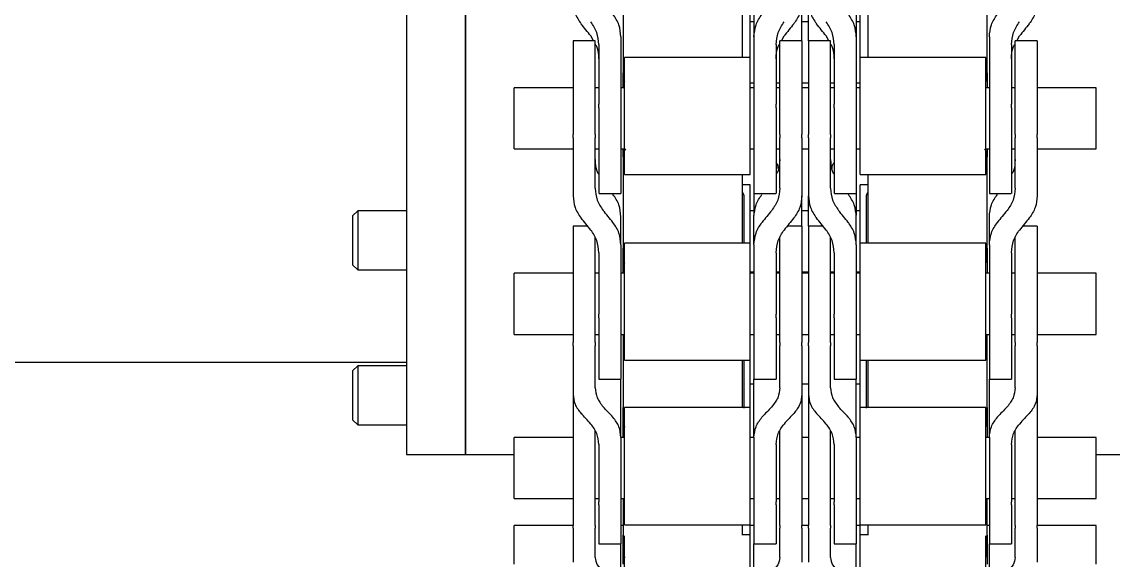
# Model space of a CAD drawing. Header units: millimetres. Extents: x 0 to 11880, y 0 to 8400.
# Drawn here: x 3687.5 to 3835.3, y 6529.2 to 6602.1 of the extents above; entities that cross this region are included whole.
import ezdxf

# ---------------------------------------------------------------- set-up
doc = ezdxf.new("R2010")
doc.units = ezdxf.units.MM
doc.header["$LTSCALE"] = 20

msp = doc.modelspace()

# ---------------------------------------------------------------- linework, layer by layer
at = {"color": 7, "linetype": 'Continuous', "lineweight": 25}
for p, q in [((3739.61, 6643.54), (3739.61, 6543.54)), ((3747.61, 6543.54), (3747.61, 6643.54)), ((3747.61, 6643.54), (3747.61, 6543.54)), ((3768.94, 6607.81), (3768.94, 6595.23)), ((3818.28, 6595.23), (3818.28, 6607.81)), ((3785.11, 6597.33), (3785.11, 6607.02)), ((3802.11, 6607.02), (3802.11, 6597.33)), ((3786.18, 6597.33), (3786.18, 6605.62)), ((3793.17, 6599.58), (3793.17, 6604.63)), ((3794.05, 6599.58), (3794.05, 6604.63)), ((3801.04, 6597.33), (3801.04, 6605.62)), ((3786.68, 6604.46), (3786.68, 6600.12)), ((3800.54, 6604.46), (3800.54, 6600.12)), ((3786.68, 6602.14), (3786.18, 6602.14)), ((3794.05, 6602.14), (3793.17, 6602.14)), ((3801.04, 6602.14), (3800.54, 6602.14)), ((3764.94, 6599.58), (3764.58, 6600.24)), ((3790.4, 6599.58), (3790.76, 6600.24)), ((3796.82, 6599.58), (3796.46, 6600.24)), ((3822.28, 6599.58), (3822.64, 6600.24)), ((3765.17, 6599.58), (3762.17, 6599.58)), ((3762.17, 6599.58), (3762.17, 6586.9)), ((3765.17, 6586.9), (3765.17, 6599.58)), ((3765.66, 6599.07), (3765.66, 6592.08)), ((3768.66, 6600.11), (3768.66, 6592.08)), ((3786.68, 6600.11), (3786.68, 6592.08)), ((3789.68, 6599.07), (3789.68, 6592.08)), ((3793.17, 6599.58), (3790.17, 6599.58)), ((3790.17, 6586.9), (3790.17, 6599.58)), ((3793.17, 6599.58), (3793.17, 6586.9)), ((3797.05, 6599.58), (3794.05, 6599.58)), ((3794.05, 6599.58), (3794.05, 6586.9)), ((3797.05, 6586.9), (3797.05, 6599.58)), ((3797.54, 6599.07), (3797.54, 6592.08)), ((3800.54, 6600.11), (3800.54, 6592.08)), ((3818.56, 6600.11), (3818.56, 6592.08)), ((3821.56, 6599.07), (3821.56, 6592.08)), ((3825.05, 6599.58), (3822.05, 6599.58)), ((3822.05, 6586.9), (3822.05, 6599.58)), ((3825.05, 6599.58), (3825.05, 6586.9)), ((3786.18, 6597.33), (3769.16, 6597.33)), ((3769.16, 6581.45), (3769.16, 6597.33)), ((3786.18, 6581.45), (3786.18, 6597.33)), ((3818.06, 6597.33), (3801.04, 6597.33)), ((3801.04, 6581.45), (3801.04, 6597.33)), ((3818.06, 6581.45), (3818.06, 6597.33)), ((3768.94, 6595.23), (3769.02, 6594.33)), ((3768.94, 6593.22), (3768.94, 6595.23)), ((3769.02, 6594.33), (3769.16, 6594.02)), ((3818.06, 6594), (3818.2, 6594.33)), ((3818.2, 6594.33), (3818.28, 6595.23)), ((3818.28, 6595.23), (3818.28, 6593.22)), ((3762.17, 6593.22), (3754.21, 6593.22)), ((3754.21, 6584.94), (3754.21, 6593.22)), ((3765.66, 6593.22), (3765.17, 6593.22)), ((3769.16, 6593.22), (3768.66, 6593.22)), ((3786.18, 6593.86), (3786.68, 6593.86)), ((3786.68, 6593.22), (3786.18, 6593.22)), ((3789.68, 6593.86), (3790.17, 6593.86)), ((3790.17, 6593.22), (3789.68, 6593.22)), ((3793.17, 6593.86), (3794.05, 6593.86)), ((3794.05, 6593.22), (3793.17, 6593.22)), ((3797.05, 6593.86), (3797.54, 6593.86)), ((3797.54, 6593.22), (3797.05, 6593.22)), ((3800.54, 6593.86), (3801.04, 6593.86)), ((3801.04, 6593.22), (3800.54, 6593.22)), ((3818.56, 6593.22), (3818.06, 6593.22)), ((3822.05, 6593.22), (3821.56, 6593.22)), ((3833.01, 6593.22), (3825.05, 6593.22)), ((3833.01, 6584.94), (3833.01, 6593.22)), ((3765.66, 6592.08), (3765.66, 6590.99)), ((3768.66, 6592.08), (3768.66, 6590.99)), ((3786.68, 6592.08), (3786.68, 6590.99)), ((3789.68, 6592.08), (3789.68, 6590.99)), ((3797.54, 6592.08), (3797.54, 6590.99)), ((3800.54, 6592.08), (3800.54, 6590.99)), ((3818.56, 6592.08), (3818.56, 6590.99)), ((3821.56, 6592.08), (3821.56, 6590.99)), ((3765.66, 6590.49), (3765.66, 6590.99)), ((3765.66, 6590.49), (3765.66, 6578.89)), ((3768.66, 6590.99), (3768.66, 6590.49)), ((3768.66, 6590.49), (3768.66, 6578.89)), ((3786.68, 6590.99), (3786.68, 6590.49)), ((3786.68, 6590.49), (3786.68, 6578.89)), ((3789.68, 6590.49), (3789.68, 6590.99)), ((3789.68, 6590.49), (3789.68, 6578.89)), ((3797.54, 6590.49), (3797.54, 6590.99)), ((3797.54, 6590.49), (3797.54, 6578.89)), ((3800.54, 6590.99), (3800.54, 6590.49)), ((3800.54, 6590.49), (3800.54, 6578.89)), ((3818.56, 6590.99), (3818.56, 6590.49)), ((3818.56, 6590.49), (3818.56, 6578.89)), ((3821.56, 6590.49), (3821.56, 6590.99)), ((3821.56, 6590.49), (3821.56, 6578.89)), ((3762.17, 6586.41), (3762.17, 6586.9)), ((3765.17, 6586.9), (3765.17, 6586.41)), ((3790.17, 6586.9), (3790.17, 6586.41)), ((3793.17, 6586.41), (3793.17, 6586.9)), ((3794.05, 6586.41), (3794.05, 6586.9)), ((3797.05, 6586.9), (3797.05, 6586.41)), ((3822.05, 6586.9), (3822.05, 6586.41)), ((3825.05, 6586.41), (3825.05, 6586.9)), ((3762.17, 6586.41), (3762.17, 6585.35)), ((3765.17, 6585.35), (3765.17, 6586.41)), ((3790.17, 6585.35), (3790.17, 6586.41)), ((3793.17, 6586.41), (3793.17, 6585.35)), ((3794.05, 6586.41), (3794.05, 6585.35)), ((3797.05, 6585.35), (3797.05, 6586.41)), ((3822.05, 6585.35), (3822.05, 6586.41)), ((3825.05, 6586.41), (3825.05, 6585.35)), ((3754.21, 6584.94), (3762.17, 6584.94)), ((3762.17, 6585.35), (3762.17, 6578.58)), ((3765.17, 6579.59), (3765.17, 6585.35)), ((3765.17, 6584.94), (3765.66, 6584.94)), ((3768.66, 6584.94), (3769.16, 6584.94)), ((3768.94, 6583.85), (3768.94, 6584.94)), ((3769.02, 6584.53), (3768.94, 6583.85)), ((3769.27, 6584.94), (3769.02, 6584.53)), ((3786.18, 6584.94), (3786.68, 6584.94)), ((3789.68, 6584.94), (3790.17, 6584.94)), ((3790.17, 6579.59), (3790.17, 6585.35)), ((3793.17, 6585.35), (3793.17, 6578.58)), ((3793.17, 6584.94), (3794.05, 6584.94)), ((3794.05, 6585.35), (3794.05, 6578.58)), ((3797.05, 6579.59), (3797.05, 6585.35)), ((3797.05, 6584.94), (3797.54, 6584.94)), ((3800.54, 6584.94), (3801.04, 6584.94)), ((3818.2, 6584.53), (3817.93, 6584.94)), ((3818.06, 6584.94), (3818.56, 6584.94)), ((3818.28, 6583.85), (3818.2, 6584.53)), ((3818.28, 6584.94), (3818.28, 6583.85)), ((3821.56, 6584.94), (3822.05, 6584.94)), ((3822.05, 6579.59), (3822.05, 6585.35)), ((3825.05, 6585.35), (3825.05, 6578.58)), ((3825.05, 6584.94), (3833.01, 6584.94)), ((3768.94, 6583.85), (3768.94, 6571.48)), ((3818.28, 6571.48), (3818.28, 6583.85)), ((3769.16, 6581.45), (3786.18, 6581.45)), ((3785.11, 6572.17), (3785.11, 6581.45)), ((3801.04, 6581.45), (3818.06, 6581.45)), ((3802.11, 6581.45), (3802.11, 6572.17)), ((3786.18, 6580.06), (3785.11, 6580.06)), ((3786.18, 6572.17), (3786.18, 6580.06)), ((3802.11, 6580.06), (3801.04, 6580.06)), ((3801.04, 6572.17), (3801.04, 6580.06)), ((3765.7, 6578.89), (3768.66, 6578.89)), ((3785.31, 6578.64), (3785.31, 6572.17)), ((3786.68, 6578.89), (3789.63, 6578.89)), ((3786.68, 6578.89), (3786.68, 6576.39)), ((3793.17, 6575.11), (3793.17, 6578.55)), ((3794.05, 6575.11), (3794.05, 6578.58)), ((3797.58, 6578.89), (3800.54, 6578.89)), ((3800.54, 6578.89), (3800.54, 6576.39)), ((3801.91, 6572.17), (3801.91, 6578.64)), ((3818.56, 6578.89), (3821.51, 6578.89)), ((3733, 6576.54), (3732.31, 6575.85)), ((3739.61, 6576.54), (3733, 6576.54)), ((3733, 6576.54), (3733, 6568.54)), ((3786.68, 6576.56), (3786.18, 6576.56)), ((3794.05, 6576.56), (3793.17, 6576.56)), ((3801.04, 6576.56), (3800.54, 6576.56)), ((3732.31, 6575.85), (3732.31, 6569.23)), ((3768.66, 6571.91), (3768.66, 6575.74)), ((3786.68, 6576.39), (3786.68, 6575.93)), ((3786.68, 6575.74), (3786.68, 6575.93)), ((3786.68, 6571.91), (3786.68, 6575.74)), ((3793.17, 6574.44), (3793.17, 6575.11)), ((3794.05, 6574.44), (3794.05, 6575.11)), ((3800.54, 6576.39), (3800.54, 6575.93)), ((3800.54, 6575.74), (3800.54, 6575.93)), ((3800.54, 6571.91), (3800.54, 6575.74)), ((3818.56, 6571.91), (3818.56, 6575.74)), ((3764.17, 6574.44), (3762.17, 6574.44)), ((3762.17, 6574.44), (3762.17, 6558.69)), ((3793.17, 6574.44), (3791.17, 6574.44)), ((3793.17, 6574.44), (3793.17, 6558.69)), ((3796.05, 6574.44), (3794.05, 6574.44)), ((3794.05, 6574.44), (3794.05, 6558.69)), ((3825.05, 6574.44), (3823.05, 6574.44)), ((3825.05, 6574.44), (3825.05, 6558.69)), ((3765.17, 6558.69), (3765.17, 6573.01)), ((3786.18, 6572.17), (3769.16, 6572.17)), ((3769.16, 6556.29), (3769.16, 6572.17)), ((3786.18, 6556.29), (3786.18, 6572.17)), ((3790.17, 6558.69), (3790.17, 6573.01)), ((3797.05, 6558.69), (3797.05, 6573.01)), ((3818.06, 6572.17), (3801.04, 6572.17)), ((3801.04, 6556.29), (3801.04, 6572.17)), ((3818.06, 6556.29), (3818.06, 6572.17)), ((3822.05, 6558.69), (3822.05, 6573.01)), ((3765.66, 6570.87), (3765.66, 6563.65)), ((3768.66, 6571.91), (3768.66, 6563.65)), ((3768.94, 6571.48), (3769.02, 6570.01)), ((3768.94, 6568.08), (3768.94, 6571.48)), ((3786.68, 6571.91), (3786.68, 6563.65)), ((3789.68, 6570.87), (3789.68, 6563.65)), ((3797.54, 6570.87), (3797.54, 6563.65)), ((3800.54, 6571.91), (3800.54, 6563.65)), ((3818.2, 6570.01), (3818.28, 6571.48)), ((3818.28, 6571.48), (3818.28, 6568.08)), ((3818.56, 6571.91), (3818.56, 6563.65)), ((3821.56, 6570.87), (3821.56, 6563.65)), ((3732.31, 6569.23), (3733, 6568.54)), ((3769.02, 6570.01), (3769.16, 6569.45)), ((3818.06, 6569.38), (3818.2, 6570.01)), ((3733, 6568.54), (3739.61, 6568.54)), ((3762.17, 6568.08), (3754.21, 6568.08)), ((3754.21, 6559.8), (3754.21, 6568.08)), ((3765.66, 6568.08), (3765.17, 6568.08)), ((3769.16, 6568.08), (3768.66, 6568.08)), ((3786.18, 6568.28), (3786.68, 6568.28)), ((3786.68, 6568.08), (3786.18, 6568.08)), ((3789.68, 6568.28), (3790.17, 6568.28)), ((3790.17, 6568.08), (3789.68, 6568.08)), ((3793.17, 6568.28), (3794.05, 6568.28)), ((3794.05, 6568.08), (3793.17, 6568.08)), ((3797.05, 6568.28), (3797.54, 6568.28)), ((3797.54, 6568.08), (3797.05, 6568.08)), ((3800.54, 6568.28), (3801.04, 6568.28)), ((3801.04, 6568.08), (3800.54, 6568.08)), ((3818.56, 6568.08), (3818.06, 6568.08)), ((3822.05, 6568.08), (3821.56, 6568.08)), ((3833.01, 6568.08), (3825.05, 6568.08)), ((3833.01, 6559.8), (3833.01, 6568.08)), ((3765.66, 6563.65), (3765.66, 6562.54)), ((3768.66, 6563.65), (3768.66, 6562.54)), ((3786.68, 6563.65), (3786.68, 6562.54)), ((3789.68, 6563.65), (3789.68, 6562.54)), ((3797.54, 6563.65), (3797.54, 6562.54)), ((3800.54, 6563.65), (3800.54, 6562.54)), ((3818.56, 6563.65), (3818.56, 6562.54)), ((3821.56, 6563.65), (3821.56, 6562.54)), ((3765.66, 6562.05), (3765.66, 6562.54)), ((3765.66, 6562.05), (3765.66, 6553.73)), ((3768.66, 6562.54), (3768.66, 6562.05)), ((3768.66, 6562.05), (3768.66, 6553.73)), ((3786.68, 6562.54), (3786.68, 6562.05)), ((3786.68, 6562.05), (3786.68, 6553.73)), ((3789.68, 6562.05), (3789.68, 6562.54)), ((3789.68, 6562.05), (3789.68, 6553.73)), ((3797.54, 6562.05), (3797.54, 6562.54)), ((3797.54, 6562.05), (3797.54, 6553.73)), ((3800.54, 6562.54), (3800.54, 6562.05)), ((3800.54, 6562.05), (3800.54, 6553.73)), ((3818.56, 6562.54), (3818.56, 6562.05)), ((3818.56, 6562.05), (3818.56, 6553.73)), ((3821.56, 6562.05), (3821.56, 6562.54)), ((3821.56, 6562.05), (3821.56, 6553.73)), ((3754.21, 6559.8), (3762.17, 6559.8)), ((3765.17, 6559.8), (3765.66, 6559.8)), ((3768.66, 6559.8), (3769.16, 6559.8)), ((3768.94, 6559.8), (3768.94, 6549.89)), ((3786.18, 6559.8), (3786.68, 6559.8)), ((3789.68, 6559.8), (3790.17, 6559.8)), ((3793.17, 6559.8), (3794.05, 6559.8)), ((3797.05, 6559.8), (3797.54, 6559.8)), ((3800.54, 6559.8), (3801.04, 6559.8)), ((3818.06, 6559.8), (3818.56, 6559.8)), ((3818.28, 6549.89), (3818.28, 6559.8)), ((3821.56, 6559.8), (3822.05, 6559.8)), ((3825.05, 6559.8), (3833.01, 6559.8)), ((3762.17, 6558.26), (3762.17, 6558.69)), ((3762.17, 6558.26), (3762.17, 6557.36)), ((3762.17, 6557.36), (3762.17, 6551.71)), ((3765.17, 6558.69), (3765.17, 6558.26)), ((3765.17, 6557.36), (3765.17, 6558.26)), ((3765.17, 6552.57), (3765.17, 6557.36)), ((3790.17, 6558.69), (3790.17, 6558.26)), ((3790.17, 6557.36), (3790.17, 6558.26)), ((3790.17, 6552.57), (3790.17, 6557.36)), ((3793.17, 6558.26), (3793.17, 6558.69)), ((3793.17, 6558.26), (3793.17, 6557.36)), ((3793.17, 6557.36), (3793.17, 6551.71)), ((3794.05, 6558.26), (3794.05, 6558.69)), ((3794.05, 6558.26), (3794.05, 6557.36)), ((3794.05, 6557.36), (3794.05, 6551.71)), ((3797.05, 6558.69), (3797.05, 6558.26)), ((3797.05, 6557.36), (3797.05, 6558.26)), ((3797.05, 6552.57), (3797.05, 6557.36)), ((3822.05, 6558.69), (3822.05, 6558.26)), ((3822.05, 6557.36), (3822.05, 6558.26)), ((3822.05, 6552.57), (3822.05, 6557.36)), ((3825.05, 6558.26), (3825.05, 6558.69)), ((3825.05, 6558.26), (3825.05, 6557.36)), ((3825.05, 6557.36), (3825.05, 6551.71)), ((3659.61, 6556.04), (3739.61, 6556.04)), ((3769.16, 6556.29), (3786.18, 6556.29)), ((3785.11, 6549.89), (3785.11, 6556.29)), ((3785.31, 6556.29), (3785.31, 6549.78)), ((3786.18, 6549.88), (3786.18, 6556.29)), ((3801.04, 6556.29), (3818.06, 6556.29)), ((3801.04, 6549.88), (3801.04, 6556.29)), ((3801.91, 6549.78), (3801.91, 6556.29)), ((3802.11, 6556.29), (3802.11, 6549.89)), ((3733, 6555.54), (3732.31, 6554.85)), ((3732.31, 6554.85), (3732.31, 6548.23)), ((3739.61, 6555.54), (3733, 6555.54)), ((3733, 6555.54), (3733, 6547.54)), ((3765.66, 6553.73), (3768.66, 6553.73)), ((3768.66, 6545.83), (3768.66, 6553.73)), ((3786.68, 6553.05), (3786.18, 6553.05)), ((3786.68, 6553.73), (3789.68, 6553.73)), ((3786.68, 6545.83), (3786.68, 6553.73)), ((3794.05, 6553.05), (3793.17, 6553.05)), ((3797.54, 6553.73), (3800.54, 6553.73)), ((3800.54, 6545.83), (3800.54, 6553.73)), ((3801.04, 6553.05), (3800.54, 6553.05)), ((3818.56, 6553.73), (3821.56, 6553.73)), ((3818.56, 6545.83), (3818.56, 6553.73)), ((3762.17, 6551.71), (3762.17, 6533.9)), ((3793.17, 6551.71), (3793.17, 6533.9)), ((3794.05, 6551.71), (3794.05, 6533.9)), ((3825.05, 6551.71), (3825.05, 6533.9)), ((3768.94, 6549.89), (3769.02, 6548)), ((3768.94, 6545.84), (3768.94, 6549.89)), ((3786.18, 6549.88), (3769.16, 6549.88)), ((3769.16, 6534), (3769.16, 6549.88)), ((3786.18, 6534), (3786.18, 6549.88)), ((3818.06, 6549.88), (3801.04, 6549.88)), ((3801.04, 6534), (3801.04, 6549.88)), ((3818.06, 6534), (3818.06, 6549.88)), ((3818.2, 6548), (3818.28, 6549.89)), ((3818.28, 6549.89), (3818.28, 6545.84)), ((3732.31, 6548.23), (3733, 6547.54)), ((3733, 6547.54), (3739.61, 6547.54)), ((3769.02, 6548), (3769.16, 6547.22)), ((3818.06, 6547.13), (3818.2, 6548)), ((3762.17, 6545.84), (3754.21, 6545.84)), ((3754.21, 6537.56), (3754.21, 6545.84)), ((3765.17, 6533.9), (3765.17, 6546.84)), ((3769.12, 6545.84), (3768.66, 6545.84)), ((3768.66, 6545.83), (3768.66, 6538.15)), ((3786.68, 6545.84), (3786.18, 6545.84)), ((3786.68, 6545.83), (3786.68, 6538.15)), ((3790.17, 6533.9), (3790.17, 6546.77)), ((3794.05, 6545.84), (3793.17, 6545.84)), ((3797.05, 6533.9), (3797.05, 6546.84)), ((3801.04, 6545.84), (3800.54, 6545.84)), ((3800.54, 6545.83), (3800.54, 6538.15)), ((3818.56, 6545.84), (3818.1, 6545.84)), ((3818.56, 6545.83), (3818.56, 6538.15)), ((3822.05, 6533.9), (3822.05, 6546.84)), ((3833.01, 6545.84), (3825.05, 6545.84)), ((3833.01, 6537.56), (3833.01, 6545.84)), ((3765.66, 6544.89), (3765.66, 6538.15)), ((3789.68, 6544.89), (3789.68, 6538.15)), ((3797.54, 6544.89), (3797.54, 6538.15)), ((3821.56, 6544.89), (3821.56, 6538.15)), ((3739.61, 6543.54), (3747.61, 6543.54)), ((3747.61, 6543.54), (3754.21, 6543.54)), ((3833.01, 6543.54), (3839.61, 6543.54)), ((3765.66, 6538.15), (3765.66, 6537.13)), ((3768.66, 6538.15), (3768.66, 6537.13)), ((3786.68, 6538.15), (3786.68, 6537.13)), ((3789.68, 6538.15), (3789.68, 6537.13)), ((3797.54, 6538.15), (3797.54, 6537.13)), ((3800.54, 6538.15), (3800.54, 6537.13)), ((3818.56, 6538.15), (3818.56, 6537.13)), ((3821.56, 6538.15), (3821.56, 6537.13)), ((3754.21, 6537.56), (3762.17, 6537.56)), ((3765.17, 6537.56), (3765.66, 6537.56)), ((3765.66, 6536.69), (3765.66, 6537.13)), ((3765.66, 6536.69), (3765.66, 6531.44)), ((3768.66, 6537.56), (3769.16, 6537.56)), ((3768.66, 6537.13), (3768.66, 6536.69)), ((3768.66, 6536.69), (3768.66, 6531.44)), ((3768.94, 6537.56), (3768.94, 6532.58)), ((3786.18, 6537.56), (3786.68, 6537.56)), ((3786.68, 6537.13), (3786.68, 6536.69)), ((3786.68, 6536.69), (3786.68, 6531.44)), ((3789.68, 6537.56), (3790.17, 6537.56)), ((3789.68, 6536.69), (3789.68, 6537.13)), ((3789.68, 6536.69), (3789.68, 6531.44)), ((3793.17, 6537.56), (3794.05, 6537.56)), ((3797.05, 6537.56), (3797.54, 6537.56)), ((3797.54, 6536.69), (3797.54, 6537.13)), ((3797.54, 6536.69), (3797.54, 6531.44)), ((3800.54, 6537.56), (3801.04, 6537.56)), ((3800.54, 6537.13), (3800.54, 6536.69)), ((3800.54, 6536.69), (3800.54, 6531.44)), ((3818.06, 6537.56), (3818.56, 6537.56)), ((3818.28, 6532.58), (3818.28, 6537.56)), ((3818.56, 6537.13), (3818.56, 6536.69)), ((3818.56, 6536.69), (3818.56, 6531.44)), ((3821.56, 6537.56), (3822.05, 6537.56)), ((3821.56, 6536.69), (3821.56, 6537.13)), ((3821.56, 6536.69), (3821.56, 6531.44)), ((3825.05, 6537.56), (3833.01, 6537.56)), ((3762.17, 6533.91), (3754.21, 6533.91)), ((3754.21, 6528.67), (3754.21, 6533.91)), ((3762.17, 6533.56), (3762.17, 6533.9)), ((3765.17, 6533.9), (3765.17, 6533.56)), ((3768.94, 6533.91), (3768.66, 6533.91)), ((3769.16, 6534), (3786.18, 6534)), ((3785.11, 6532.58), (3785.11, 6534)), ((3786.18, 6532.64), (3786.18, 6534)), ((3786.68, 6533.91), (3786.18, 6533.91)), ((3790.17, 6533.9), (3790.17, 6533.56)), ((3794.05, 6533.91), (3793.17, 6533.91)), ((3793.17, 6533.56), (3793.17, 6533.9)), ((3794.05, 6533.56), (3794.05, 6533.9)), ((3797.05, 6533.9), (3797.05, 6533.56)), ((3801.04, 6533.91), (3800.54, 6533.91)), ((3801.04, 6534), (3818.06, 6534)), ((3801.04, 6532.64), (3801.04, 6534)), ((3802.11, 6534), (3802.11, 6532.58)), ((3818.56, 6533.91), (3818.28, 6533.91)), ((3822.05, 6533.9), (3822.05, 6533.56)), ((3833.01, 6533.91), (3825.05, 6533.91)), ((3825.05, 6533.56), (3825.05, 6533.9)), ((3833.01, 6528.67), (3833.01, 6533.91)), ((3762.17, 6533.56), (3762.17, 6532.91)), ((3762.17, 6532.91), (3762.17, 6528.94)), ((3765.17, 6532.91), (3765.17, 6533.56)), ((3765.17, 6529.57), (3765.17, 6532.91)), ((3768.94, 6532.58), (3769.02, 6530.44)), ((3768.94, 6528.67), (3768.94, 6532.58)), ((3769.16, 6516.76), (3769.16, 6532.5)), ((3786.18, 6532.64), (3785.11, 6532.64)), ((3786.18, 6516.76), (3786.18, 6532.64)), ((3790.17, 6532.91), (3790.17, 6533.56)), ((3790.17, 6529.57), (3790.17, 6532.91)), ((3793.17, 6533.56), (3793.17, 6532.91)), ((3793.17, 6532.91), (3793.17, 6528.94)), ((3794.05, 6533.56), (3794.05, 6532.91)), ((3794.05, 6532.91), (3794.05, 6528.94)), ((3797.05, 6532.91), (3797.05, 6533.56)), ((3797.05, 6529.57), (3797.05, 6532.91)), ((3802.11, 6532.64), (3801.04, 6532.64)), ((3801.04, 6516.76), (3801.04, 6532.64)), ((3818.06, 6516.76), (3818.06, 6532.5)), ((3818.2, 6530.44), (3818.28, 6532.58)), ((3818.28, 6532.58), (3818.28, 6528.67)), ((3822.05, 6532.91), (3822.05, 6533.56)), ((3822.05, 6529.57), (3822.05, 6532.91)), ((3825.05, 6533.56), (3825.05, 6532.91)), ((3825.05, 6532.91), (3825.05, 6528.94)), ((3765.66, 6531.44), (3768.66, 6531.44)), ((3768.66, 6524.42), (3768.66, 6531.44)), ((3786.68, 6531.44), (3789.68, 6531.44)), ((3786.68, 6524.42), (3786.68, 6531.44)), ((3797.54, 6531.44), (3800.54, 6531.44)), ((3800.54, 6524.42), (3800.54, 6531.44)), ((3818.56, 6531.44), (3821.56, 6531.44)), ((3818.56, 6524.42), (3818.56, 6531.44)), ((3769.02, 6530.44), (3769.16, 6529.54)), ((3818.06, 6529.42), (3818.2, 6530.44))]:
    msp.add_line(p, q, dxfattribs=at)
for centre, start, end in [((3784.91, 6578.64), 0, 60), ((3802.31, 6578.64), 120, 180)]:
    msp.add_arc(centre, 0.4, start, end, dxfattribs=at)
for centre, major_axis, ratio, start_param, end_param in [((3763.91, 6595.84), (-39.58, 49.96), 0.051025, 4.760008, 4.793411), ((3791.42, 6595.84), (39.58, 49.96), 0.051025, 1.489774, 1.523177), ((3795.79, 6595.84), (-39.58, 49.96), 0.051025, 4.760008, 4.793411), ((3823.3, 6595.84), (39.58, 49.96), 0.051025, 1.489774, 1.523177), ((3767.74, 6564.36), (-39.33, 49.84), 0.102286, 4.845489, 4.8789), ((3787.59, 6564.36), (39.33, 49.84), 0.102286, 1.404286, 1.437696), ((3799.62, 6564.36), (-39.33, 49.84), 0.102286, 4.845489, 4.8789), ((3819.47, 6564.36), (39.33, 49.84), 0.102286, 1.404286, 1.437696), ((3763.91, 6564.36), (-39.33, 49.84), 0.102286, 4.824582, 4.857985), ((3791.42, 6564.36), (39.33, 49.84), 0.102286, 1.4252, 1.458603), ((3795.79, 6564.36), (-39.33, 49.84), 0.102286, 4.824582, 4.857985), ((3823.3, 6564.36), (39.33, 49.84), 0.102286, 1.4252, 1.458603), ((3767.74, 6523.38), (-37.56, 49.04), 0.259877, 5.043735, 5.077145), ((3787.59, 6523.38), (37.56, 49.04), 0.259877, 1.20604, 1.239451), ((3799.62, 6523.38), (-37.56, 49.04), 0.259877, 5.043735, 5.077145), ((3819.47, 6523.38), (37.56, 49.04), 0.259877, 1.20604, 1.239451), ((3763.91, 6523.38), (-37.56, 49.04), 0.259877, 5.022827, 5.05623), ((3791.42, 6523.38), (37.56, 49.04), 0.259877, 1.226955, 1.260358), ((3795.79, 6523.38), (-37.56, 49.04), 0.259877, 5.022827, 5.05623), ((3823.3, 6523.38), (37.56, 49.04), 0.259877, 1.226955, 1.260358)]:
    msp.add_ellipse(centre, major_axis=major_axis, ratio=ratio, start_param=start_param, end_param=end_param, dxfattribs=at)
for points, knots in [([(3762.17, 6604.97), (3762.22, 6604.42), (3762.32, 6603.31), (3762.94, 6602.37), (3763.25, 6601.9)], [0, 0, 0, 0, 0.5013245, 1, 1, 1, 1]), ([(3793.17, 6604.97), (3793.12, 6604.42), (3793.02, 6603.31), (3792.4, 6602.37), (3792.09, 6601.9)], [0, 0, 0, 0, 0.501325, 1, 1, 1, 1]), ([(3794.05, 6604.97), (3794.1, 6604.42), (3794.2, 6603.31), (3794.82, 6602.37), (3795.13, 6601.9)], [0, 0, 0, 0, 0.501325, 1, 1, 1, 1]), ([(3825.05, 6604.97), (3825, 6604.42), (3824.9, 6603.31), (3824.28, 6602.37), (3823.97, 6601.9)], [0, 0, 0, 0, 0.501325, 1, 1, 1, 1]), ([(3768.66, 6600.11), (3768.61, 6600.67), (3768.51, 6601.78), (3767.89, 6602.72), (3767.58, 6603.19)], [0, 0, 0, 0, 0.501092, 1, 1, 1, 1]), ([(3786.68, 6600.11), (3786.73, 6600.67), (3786.83, 6601.78), (3787.45, 6602.72), (3787.76, 6603.19)], [0, 0, 0, 0, 0.501092, 1, 1, 1, 1]), ([(3800.54, 6600.11), (3800.49, 6600.67), (3800.39, 6601.78), (3799.77, 6602.72), (3799.46, 6603.19)], [0, 0, 0, 0, 0.501092, 1, 1, 1, 1]), ([(3818.56, 6600.11), (3818.61, 6600.67), (3818.71, 6601.78), (3819.33, 6602.72), (3819.64, 6603.19)], [0, 0, 0, 0, 0.501092, 1, 1, 1, 1]), ([(3765.66, 6599.07), (3765.61, 6599.63), (3765.51, 6600.74), (3764.89, 6601.68), (3764.58, 6602.15)], [0, 0, 0, 0, 0.501325, 1, 1, 1, 1]), ([(3789.68, 6599.07), (3789.73, 6599.63), (3789.83, 6600.74), (3790.45, 6601.68), (3790.76, 6602.15)], [0, 0, 0, 0, 0.501325, 1, 1, 1, 1]), ([(3797.54, 6599.07), (3797.49, 6599.63), (3797.39, 6600.74), (3796.77, 6601.68), (3796.46, 6602.15)], [0, 0, 0, 0, 0.501325, 1, 1, 1, 1]), ([(3821.56, 6599.07), (3821.61, 6599.63), (3821.71, 6600.74), (3822.33, 6601.68), (3822.64, 6602.15)], [0, 0, 0, 0, 0.501325, 1, 1, 1, 1]), ([(3765.66, 6597.13), (3765.64, 6597.71), (3765.61, 6598.43), (3765.24, 6599.04), (3765.17, 6599.16)], [0, 0, 0, 0, 0.79319, 1, 1, 1, 1]), ([(3789.68, 6597.13), (3789.7, 6597.71), (3789.73, 6598.43), (3790.09, 6599.04), (3790.17, 6599.16)], [0, 0, 0, 0, 0.79319, 1, 1, 1, 1]), ([(3797.54, 6597.13), (3797.52, 6597.71), (3797.49, 6598.43), (3797.12, 6599.04), (3797.05, 6599.16)], [0, 0, 0, 0, 0.79319, 1, 1, 1, 1]), ([(3821.56, 6597.13), (3821.58, 6597.71), (3821.61, 6598.43), (3821.97, 6599.04), (3822.05, 6599.16)], [0, 0, 0, 0, 0.79319, 1, 1, 1, 1]), ([(3765.17, 6583.49), (3765.19, 6582.91), (3765.22, 6582.19), (3765.58, 6581.59), (3765.66, 6581.47)], [0, 0, 0, 0, 0.793609, 1, 1, 1, 1]), ([(3790.17, 6583.49), (3790.15, 6582.91), (3790.12, 6582.19), (3789.75, 6581.59), (3789.68, 6581.47)], [0, 0, 0, 0, 0.793609, 1, 1, 1, 1]), ([(3789.96, 6582.27), (3789.95, 6582.42), (3789.92, 6582.71), (3789.76, 6582.95), (3789.68, 6583.07)], [0, 0, 0, 0, 0.500782, 1, 1, 1, 1]), ([(3797.05, 6583.49), (3797.07, 6582.91), (3797.1, 6582.19), (3797.46, 6581.59), (3797.54, 6581.47)], [0, 0, 0, 0, 0.793609, 1, 1, 1, 1]), ([(3797.26, 6582.27), (3797.27, 6582.42), (3797.29, 6582.71), (3797.46, 6582.95), (3797.54, 6583.07)], [0, 0, 0, 0, 0.500782, 1, 1, 1, 1]), ([(3822.05, 6583.49), (3822.03, 6582.91), (3822, 6582.19), (3821.63, 6581.59), (3821.56, 6581.47)], [0, 0, 0, 0, 0.793609, 1, 1, 1, 1]), ([(3765.17, 6579.59), (3765.22, 6579.04), (3765.32, 6577.96), (3765.94, 6577.05), (3766.25, 6576.59)], [0, 0, 0, 0, 0.501749, 1, 1, 1, 1]), ([(3790.17, 6579.59), (3790.12, 6579.04), (3790.02, 6577.96), (3789.4, 6577.05), (3789.09, 6576.59)], [0, 0, 0, 0, 0.5017487, 1, 1, 1, 1]), ([(3797.05, 6579.59), (3797.1, 6579.04), (3797.2, 6577.96), (3797.82, 6577.05), (3798.13, 6576.59)], [0, 0, 0, 0, 0.5017487, 1, 1, 1, 1]), ([(3822.05, 6579.59), (3822, 6579.04), (3821.9, 6577.96), (3821.28, 6577.05), (3820.97, 6576.59)], [0, 0, 0, 0, 0.501749, 1, 1, 1, 1]), ([(3762.17, 6578.58), (3762.22, 6578.04), (3762.32, 6576.95), (3762.94, 6576.03), (3763.25, 6575.57)], [0, 0, 0, 0, 0.501325, 1, 1, 1, 1]), ([(3768.66, 6575.74), (3768.61, 6576.29), (3768.51, 6577.38), (3767.89, 6578.3), (3767.58, 6578.76)], [0, 0, 0, 0, 0.501092, 1, 1, 1, 1]), ([(3786.68, 6575.74), (3786.73, 6576.29), (3786.83, 6577.38), (3787.45, 6578.3), (3787.76, 6578.76)], [0, 0, 0, 0, 0.501092, 1, 1, 1, 1]), ([(3793.17, 6578.58), (3793.12, 6578.04), (3793.02, 6576.95), (3792.4, 6576.03), (3792.09, 6575.57)], [0, 0, 0, 0, 0.501325, 1, 1, 1, 1]), ([(3794.05, 6578.58), (3794.1, 6578.04), (3794.2, 6576.95), (3794.82, 6576.03), (3795.13, 6575.57)], [0, 0, 0, 0, 0.501325, 1, 1, 1, 1]), ([(3800.54, 6575.74), (3800.49, 6576.29), (3800.39, 6577.38), (3799.77, 6578.3), (3799.46, 6578.76)], [0, 0, 0, 0, 0.501092, 1, 1, 1, 1]), ([(3818.56, 6575.74), (3818.61, 6576.29), (3818.71, 6577.38), (3819.33, 6578.3), (3819.64, 6578.76)], [0, 0, 0, 0, 0.501092, 1, 1, 1, 1]), ([(3825.05, 6578.58), (3825, 6578.04), (3824.9, 6576.95), (3824.28, 6576.03), (3823.97, 6575.57)], [0, 0, 0, 0, 0.501325, 1, 1, 1, 1]), ([(3765.66, 6570.87), (3765.61, 6571.43), (3765.51, 6572.55), (3764.89, 6573.48), (3764.58, 6573.94)], [0, 0, 0, 0, 0.5013245, 1, 1, 1, 1]), ([(3768.66, 6571.91), (3768.61, 6572.47), (3768.51, 6573.58), (3767.89, 6574.5), (3767.58, 6574.96)], [0, 0, 0, 0, 0.501092, 1, 1, 1, 1]), ([(3786.68, 6571.91), (3786.73, 6572.47), (3786.83, 6573.58), (3787.45, 6574.5), (3787.76, 6574.96)], [0, 0, 0, 0, 0.501092, 1, 1, 1, 1]), ([(3789.68, 6570.87), (3789.73, 6571.43), (3789.83, 6572.55), (3790.45, 6573.48), (3790.76, 6573.94)], [0, 0, 0, 0, 0.501325, 1, 1, 1, 1]), ([(3797.54, 6570.87), (3797.49, 6571.43), (3797.39, 6572.55), (3796.77, 6573.48), (3796.46, 6573.94)], [0, 0, 0, 0, 0.501325, 1, 1, 1, 1]), ([(3800.54, 6571.91), (3800.49, 6572.47), (3800.39, 6573.58), (3799.77, 6574.5), (3799.46, 6574.96)], [0, 0, 0, 0, 0.501092, 1, 1, 1, 1]), ([(3818.56, 6571.91), (3818.61, 6572.47), (3818.71, 6573.58), (3819.33, 6574.5), (3819.64, 6574.96)], [0, 0, 0, 0, 0.5010918, 1, 1, 1, 1]), ([(3821.56, 6570.87), (3821.61, 6571.43), (3821.71, 6572.55), (3822.33, 6573.48), (3822.64, 6573.94)], [0, 0, 0, 0, 0.501325, 1, 1, 1, 1]), ([(3762.17, 6551.71), (3762.22, 6551.24), (3762.32, 6550.31), (3762.94, 6549.5), (3763.25, 6549.1)], [0, 0, 0, 0, 0.501325, 1, 1, 1, 1]), ([(3765.17, 6552.57), (3765.22, 6552.11), (3765.32, 6551.19), (3765.94, 6550.39), (3766.25, 6549.99)], [0, 0, 0, 0, 0.501749, 1, 1, 1, 1]), ([(3790.17, 6552.57), (3790.12, 6552.11), (3790.02, 6551.19), (3789.4, 6550.39), (3789.09, 6549.99)], [0, 0, 0, 0, 0.5017487, 1, 1, 1, 1]), ([(3793.17, 6551.71), (3793.12, 6551.24), (3793.02, 6550.31), (3792.4, 6549.5), (3792.09, 6549.1)], [0, 0, 0, 0, 0.501325, 1, 1, 1, 1]), ([(3794.05, 6551.71), (3794.1, 6551.24), (3794.2, 6550.31), (3794.82, 6549.5), (3795.13, 6549.1)], [0, 0, 0, 0, 0.501325, 1, 1, 1, 1]), ([(3797.05, 6552.57), (3797.1, 6552.11), (3797.2, 6551.19), (3797.82, 6550.39), (3798.13, 6549.99)], [0, 0, 0, 0, 0.5017487, 1, 1, 1, 1]), ([(3822.05, 6552.57), (3822, 6552.11), (3821.9, 6551.19), (3821.28, 6550.39), (3820.97, 6549.99)], [0, 0, 0, 0, 0.501749, 1, 1, 1, 1]), ([(3825.05, 6551.71), (3825, 6551.24), (3824.9, 6550.31), (3824.28, 6549.5), (3823.97, 6549.1)], [0, 0, 0, 0, 0.501325, 1, 1, 1, 1]), ([(3768.66, 6545.83), (3768.61, 6546.33), (3768.51, 6547.33), (3767.89, 6548.15), (3767.58, 6548.56)], [0, 0, 0, 0, 0.5010918, 1, 1, 1, 1]), ([(3786.68, 6545.83), (3786.73, 6546.33), (3786.83, 6547.33), (3787.45, 6548.15), (3787.76, 6548.56)], [0, 0, 0, 0, 0.5010918, 1, 1, 1, 1]), ([(3800.54, 6545.83), (3800.49, 6546.33), (3800.39, 6547.33), (3799.77, 6548.15), (3799.46, 6548.56)], [0, 0, 0, 0, 0.5010918, 1, 1, 1, 1]), ([(3818.56, 6545.83), (3818.61, 6546.33), (3818.71, 6547.33), (3819.33, 6548.15), (3819.64, 6548.56)], [0, 0, 0, 0, 0.501092, 1, 1, 1, 1]), ([(3765.66, 6544.89), (3765.61, 6545.39), (3765.51, 6546.41), (3764.89, 6547.24), (3764.58, 6547.65)], [0, 0, 0, 0, 0.501325, 1, 1, 1, 1]), ([(3789.68, 6544.89), (3789.73, 6545.39), (3789.83, 6546.41), (3790.45, 6547.24), (3790.76, 6547.65)], [0, 0, 0, 0, 0.501325, 1, 1, 1, 1]), ([(3797.54, 6544.89), (3797.49, 6545.39), (3797.39, 6546.41), (3796.77, 6547.24), (3796.46, 6547.65)], [0, 0, 0, 0, 0.501325, 1, 1, 1, 1]), ([(3821.56, 6544.89), (3821.61, 6545.39), (3821.71, 6546.41), (3822.33, 6547.24), (3822.64, 6547.65)], [0, 0, 0, 0, 0.501325, 1, 1, 1, 1]), ([(3765.17, 6529.57), (3765.22, 6529.23), (3765.32, 6528.55), (3765.94, 6527.95), (3766.25, 6527.65)], [0, 0, 0, 0, 0.5017487, 1, 1, 1, 1]), ([(3790.17, 6529.57), (3790.12, 6529.23), (3790.02, 6528.55), (3789.4, 6527.95), (3789.09, 6527.65)], [0, 0, 0, 0, 0.501749, 1, 1, 1, 1]), ([(3797.05, 6529.57), (3797.1, 6529.23), (3797.2, 6528.55), (3797.82, 6527.95), (3798.13, 6527.65)], [0, 0, 0, 0, 0.501749, 1, 1, 1, 1]), ([(3822.05, 6529.57), (3822, 6529.23), (3821.9, 6528.55), (3821.28, 6527.95), (3820.97, 6527.65)], [0, 0, 0, 0, 0.5017487, 1, 1, 1, 1])]:
    msp.add_open_spline(points, degree=3, knots=knots, dxfattribs=at)

doc.saveas('drawing.dxf')
